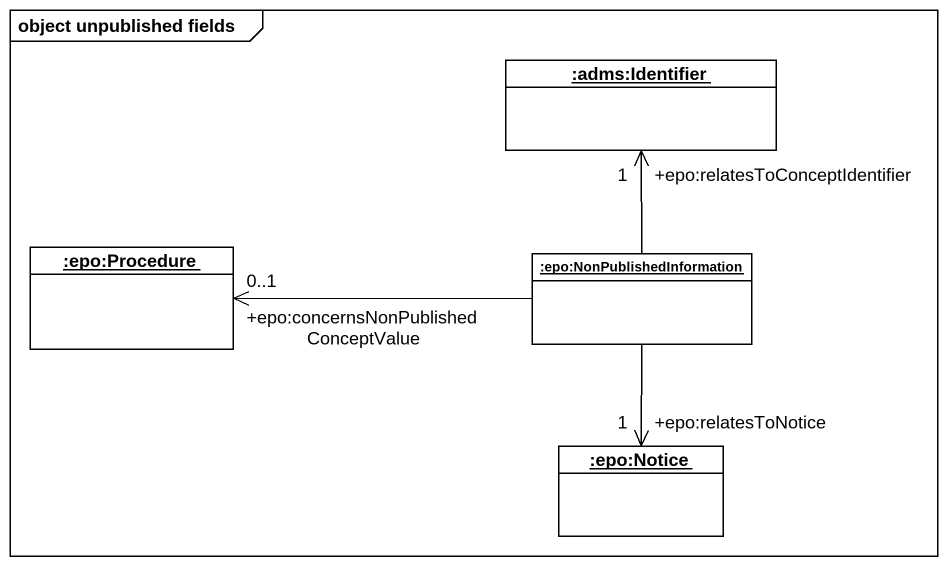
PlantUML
@startuml
mainframe object unpublished fields
hide circle
hide empty members
object ":adms:Identifier" as adms_Identifier
object ":epo:Procedure" as epo_Procedure
object ":epo:NonPublishedInformation" as epo_NonPublishedInformation
object ":epo:Notice" as epo_Notice
epo_NonPublishedInformation -up-> "+epo:relatesToConceptIdentifier\n1" adms_Identifier
epo_NonPublishedInformation -left-> "+epo:concernsNonPublishedConceptValue\n0..1" epo_Procedure
epo_NonPublishedInformation --> "+epo:relatesToNotice\n1" epo_Notice
@enduml
